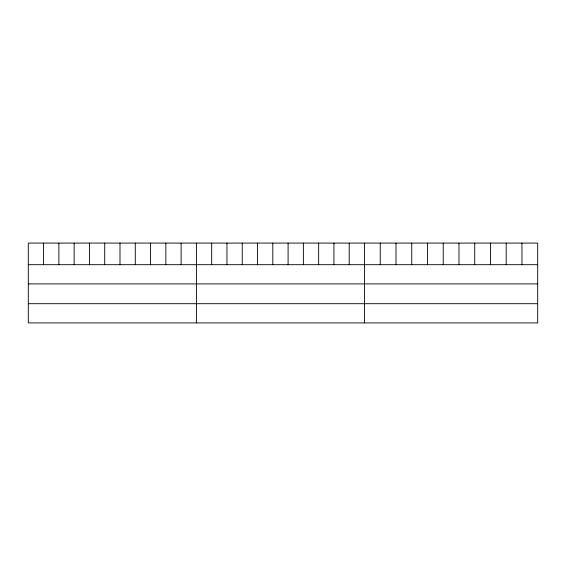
<?xml version="1.0" encoding="UTF-8"?>
<svg xmlns="http://www.w3.org/2000/svg" width="566" height="566" viewBox="0 0 566 566"><rect width="100%" height="100%" fill="white"/><g stroke="black" fill="none" stroke-linecap="round" stroke-linejoin="round"><path stroke-width="0.85" d="M537.7 264.69L537.7 322.91L28.3 322.91L28.3 243.09L537.7 243.09L537.7 264.69L28.3 264.69M28.3 283.899L537.7 283.899M28.3 303.694L537.7 303.694M521.958 243.09L521.958 264.69M506.209 243.09L506.209 264.69M490.467 243.09L490.467 264.69M474.718 243.09L474.718 264.69M458.976 243.09L458.976 264.69M443.228 243.09L443.228 264.69M427.486 243.09L427.486 264.69M411.737 243.09L411.737 264.69M395.995 243.09L395.995 264.69M380.246 243.09L380.246 264.69M364.504 243.09L364.504 322.91M349.222 243.09L349.222 264.69M333.94 243.09L333.94 264.69M318.658 243.09L318.658 264.69M303.376 243.09L303.376 264.69M288.094 243.09L288.094 264.69M272.812 243.09L272.812 264.69M257.53 243.09L257.53 264.69M242.248 243.09L242.248 264.69M226.966 243.09L226.966 264.69M211.684 243.09L211.684 264.69M196.402 243.09L196.402 322.91M181.12 243.09L181.12 264.69M165.838 243.09L165.838 264.69M150.556 243.09L150.556 264.69M135.274 243.09L135.274 264.69M119.992 243.09L119.992 264.69M104.71 243.09L104.71 264.69M89.428 243.09L89.428 264.69M74.146 243.09L74.146 264.69M58.864 243.09L58.864 264.69M43.582 243.09L43.582 264.69"/></g></svg>
